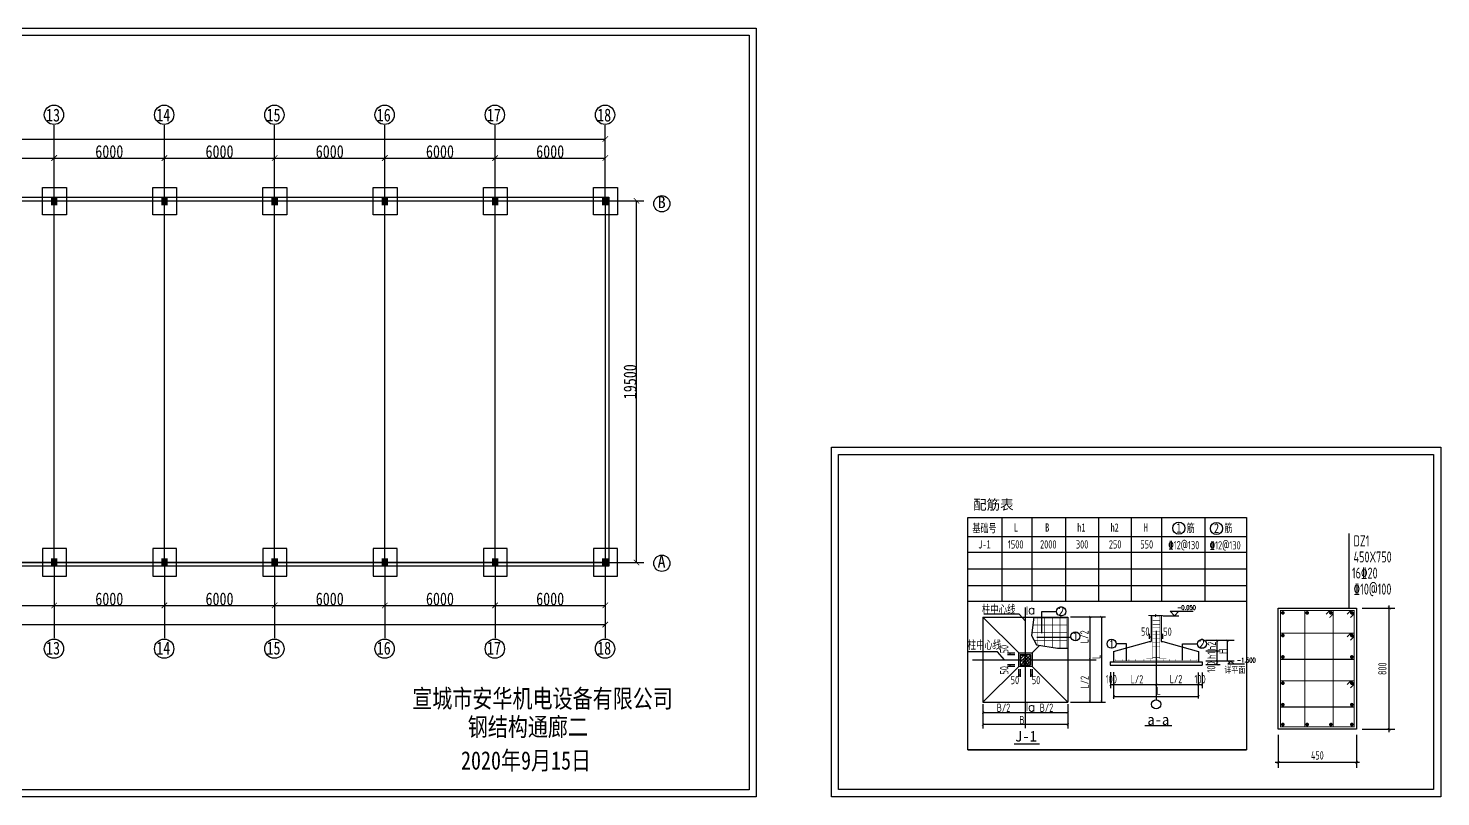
# Model space of a CAD drawing. Header units: millimetres. Extents: x 92079 to 624077, y -488988 to -181668.
# Drawn here: x 545733 to 622625, y -311847 to -269996 of the extents above; entities that cross this region are included whole.
import ezdxf
from ezdxf.enums import TextEntityAlignment as Align

# ---------------------------------------------------------------- set-up
doc = ezdxf.new("R2010")
doc.units = ezdxf.units.MM
doc.header["$PDMODE"] = 1
doc.linetypes.add('DOTE', pattern=[2.42, 2, -0.2, 0.02, -0.2])
for name, color, linetype in [('33', 2, 'Continuous'), ('BD', 2, 'Continuous'), ('COLU', 7, 'Continuous'), ('COLU_DE_TEXT', 7, 'Continuous'), ('DIM', 3, 'Continuous'), ('DIM_ELEV', 3, 'Continuous'), ('PUB_DIM', 3, 'Continuous'), ('PUB_TEXT', 7, 'Continuous'), ('PUB_WALL', 9, 'Continuous'), ('REIN', 1, 'Continuous'), ('ZHOU2', 3, 'Continuous'), ('图层1', 8, 'Continuous'), ('粗线', 7, 'Continuous')]:
    doc.layers.add(name, color=color, linetype=linetype)
doc.layers.add('OTHER', color=7, linetype='Continuous', lineweight=20)
doc.styles.add('-宋体', font='', dxfattribs={"width": 0.8})
doc.styles.add('-黑体', font='simhei.ttf', dxfattribs={"width": 0.8})
doc.styles.add('_HZTXT', font='txt.shx', dxfattribs={"width": 0.8, "bigfont": 'hztxt.shx'})
doc.styles.add('_TCH_DIM', font='SIMPLEX', dxfattribs={"bigfont": 'GBCBIG'})
doc.styles.add('COM', font='complex')
doc.styles.add('H1', font='')
doc.styles.add('STYLE1', font='', dxfattribs={"width": 0.8})
doc.styles.add('TSSD_Rein', font='Tssdeng.shx', dxfattribs={"width": 0.7, "bigfont": 'hztxt.shx'})
doc.styles.add('仿宋', font='', dxfattribs={"width": 0.8})
doc.styles.get('-宋体').set_extended_font_data('SimSun')
doc.styles.get('H1').set_extended_font_data('SimSun')
doc.styles.get('STYLE1').set_extended_font_data('SimSun')
doc.styles.get('仿宋').set_extended_font_data('FangSong_GB2312')
doc.dimstyles.new('TSSD_100_100$0', dxfattribs={"dimtxt": 300, "dimasz": 100, "dimexe": 250, "dimexo": 250, "dimgap": 100, "dimtad": 1, "dimdec": 0, "dimzin": 0, "dimdsep": 46, "dimtxsty": 'TSSD_Rein', "dimblk": 'ARCHTICK', "dimcen": 0, "dimdle": 100, "dimclrt": 7, "dimadec": 0, "dimazin": 0, "dimtfac": 1, "dimtdec": 0, "dimtix": 1, "dimtmove": 2, "dimatfit": 3, "dimldrblk": '_TSDBK', "dimfxl": 1, "dimtolj": 1, "dimtzin": 0, "dimarcsym": 0})
doc.dimstyles.new('副本 ISO-25', dxfattribs={"dimtxt": 250, "dimasz": 400, "dimexe": 400, "dimexo": 200, "dimgap": 0.3, "dimtad": 1, "dimtoh": 1, "dimdec": 0, "dimtxsty": '仿宋', "dimblk": 'ARCHTICK', "dimcen": 25, "dimaunit": 1, "dimadec": 3, "dimazin": 0, "dimtfac": 1, "dimtdec": 0, "dimtmove": 0, "dimatfit": 3, "dimldrblk": 'ARCHTICK', "dimfxl": 1, "dimarcsym": 0})

# ---------------------------------------------------------------- blocks, each defined once
blk = doc.blocks.new('_ArchTick')
at = {"color": 0, "linetype": 'ByBlock', "const_width": 0.15}
blk.add_lwpolyline([(-0.5, -0.5), (0.5, 0.5)], dxfattribs=at)
blk = doc.blocks.new('*D239')
at = {"layer": 'Defpoints', "color": 0}
for p in [(541145, -299096), (547145, -299096), (547145, -301428)]:
    blk.add_point(p, dxfattribs=at)
at = {"layer": '粗线', "color": 0, "lineweight": -2}
for p, q in [((541145, -299296), (541145, -301828)), ((547145, -299296), (547145, -301828)), ((541145, -301428), (547145, -301428))]:
    blk.add_line(p, q, dxfattribs=at)
at = {"layer": '粗线', "color": 0, "lineweight": -2, "xscale": 300, "yscale": 300, "zscale": 300, "rotation": 180}
blk.add_blockref('_ArchTick', (541145, -301428), dxfattribs=at)
at = {"layer": '粗线', "color": 0, "lineweight": -2, "xscale": 300, "yscale": 300, "zscale": 300}
blk.add_blockref('_ArchTick', (547145, -301428), dxfattribs=at)
at = {"layer": '粗线', "color": 0, "insert": (544145, -301078), "char_height": 700, "attachment_point": 5, "style": '仿宋'}
blk.add_mtext('6000', dxfattribs=at)
blk = doc.blocks.new('*D240')
at = {"layer": 'Defpoints', "color": 0}
for p in [(547145, -299096), (553145, -299096), (553145, -301428)]:
    blk.add_point(p, dxfattribs=at)
at = {"layer": '粗线', "color": 0, "lineweight": -2}
for p, q in [((547145, -299296), (547145, -301828)), ((553145, -299296), (553145, -301828)), ((547145, -301428), (553145, -301428))]:
    blk.add_line(p, q, dxfattribs=at)
at = {"layer": '粗线', "color": 0, "lineweight": -2, "xscale": 300, "yscale": 300, "zscale": 300, "rotation": 180}
blk.add_blockref('_ArchTick', (547145, -301428), dxfattribs=at)
at = {"layer": '粗线', "color": 0, "lineweight": -2, "xscale": 300, "yscale": 300, "zscale": 300}
blk.add_blockref('_ArchTick', (553145, -301428), dxfattribs=at)
at = {"layer": '粗线', "color": 0, "insert": (550145, -301078), "char_height": 700, "attachment_point": 5, "style": '仿宋'}
blk.add_mtext('6000', dxfattribs=at)
blk = doc.blocks.new('*D241')
at = {"layer": 'Defpoints', "color": 0}
for p in [(553145, -299096), (559145, -299096), (559145, -301428)]:
    blk.add_point(p, dxfattribs=at)
at = {"layer": '粗线', "color": 0, "lineweight": -2}
for p, q in [((553145, -299296), (553145, -301828)), ((559145, -299296), (559145, -301828)), ((553145, -301428), (559145, -301428))]:
    blk.add_line(p, q, dxfattribs=at)
at = {"layer": '粗线', "color": 0, "lineweight": -2, "xscale": 300, "yscale": 300, "zscale": 300, "rotation": 180}
blk.add_blockref('_ArchTick', (553145, -301428), dxfattribs=at)
at = {"layer": '粗线', "color": 0, "lineweight": -2, "xscale": 300, "yscale": 300, "zscale": 300}
blk.add_blockref('_ArchTick', (559145, -301428), dxfattribs=at)
at = {"layer": '粗线', "color": 0, "insert": (556145, -301078), "char_height": 700, "attachment_point": 5, "style": '仿宋'}
blk.add_mtext('6000', dxfattribs=at)
blk = doc.blocks.new('*D242')
at = {"layer": 'Defpoints', "color": 0}
for p in [(559145, -299096), (565145, -299096), (565145, -301428)]:
    blk.add_point(p, dxfattribs=at)
at = {"layer": '粗线', "color": 0, "lineweight": -2}
for p, q in [((559145, -299296), (559145, -301828)), ((565145, -299296), (565145, -301828)), ((559145, -301428), (565145, -301428))]:
    blk.add_line(p, q, dxfattribs=at)
at = {"layer": '粗线', "color": 0, "lineweight": -2, "xscale": 300, "yscale": 300, "zscale": 300, "rotation": 180}
blk.add_blockref('_ArchTick', (559145, -301428), dxfattribs=at)
at = {"layer": '粗线', "color": 0, "lineweight": -2, "xscale": 300, "yscale": 300, "zscale": 300}
blk.add_blockref('_ArchTick', (565145, -301428), dxfattribs=at)
at = {"layer": '粗线', "color": 0, "insert": (562145, -301078), "char_height": 700, "attachment_point": 5, "style": '仿宋'}
blk.add_mtext('6000', dxfattribs=at)
blk = doc.blocks.new('*D243')
at = {"layer": 'Defpoints', "color": 0}
for p in [(565145, -299096), (571145, -299096), (571145, -301428)]:
    blk.add_point(p, dxfattribs=at)
at = {"layer": '粗线', "color": 0, "lineweight": -2}
for p, q in [((565145, -299296), (565145, -301828)), ((571145, -299296), (571145, -301828)), ((565145, -301428), (571145, -301428))]:
    blk.add_line(p, q, dxfattribs=at)
at = {"layer": '粗线', "color": 0, "lineweight": -2, "xscale": 300, "yscale": 300, "zscale": 300, "rotation": 180}
blk.add_blockref('_ArchTick', (565145, -301428), dxfattribs=at)
at = {"layer": '粗线', "color": 0, "lineweight": -2, "xscale": 300, "yscale": 300, "zscale": 300}
blk.add_blockref('_ArchTick', (571145, -301428), dxfattribs=at)
at = {"layer": '粗线', "color": 0, "insert": (568145, -301078), "char_height": 700, "attachment_point": 5, "style": '仿宋'}
blk.add_mtext('6000', dxfattribs=at)
blk = doc.blocks.new('*D244')
at = {"layer": 'Defpoints', "color": 0}
for p in [(571145, -299096), (577145, -299096), (577145, -301428)]:
    blk.add_point(p, dxfattribs=at)
at = {"layer": '粗线', "color": 0, "lineweight": -2}
for p, q in [((571145, -299296), (571145, -301828)), ((577145, -299296), (577145, -301828)), ((571145, -301428), (577145, -301428))]:
    blk.add_line(p, q, dxfattribs=at)
at = {"layer": '粗线', "color": 0, "lineweight": -2, "xscale": 300, "yscale": 300, "zscale": 300, "rotation": 180}
blk.add_blockref('_ArchTick', (571145, -301428), dxfattribs=at)
at = {"layer": '粗线', "color": 0, "lineweight": -2, "xscale": 300, "yscale": 300, "zscale": 300}
blk.add_blockref('_ArchTick', (577145, -301428), dxfattribs=at)
at = {"layer": '粗线', "color": 0, "insert": (574145, -301078), "char_height": 700, "attachment_point": 5, "style": '仿宋'}
blk.add_mtext('6000', dxfattribs=at)
blk = doc.blocks.new('*D245')
at = {"layer": 'Defpoints', "color": 0}
for p in [(475145, -299096), (577145, -299096), (577145, -302465)]:
    blk.add_point(p, dxfattribs=at)
at = {"layer": '粗线', "color": 0, "lineweight": -2}
for p, q in [((475145, -299296), (475145, -302865)), ((577145, -299296), (577145, -302865)), ((475145, -302465), (577145, -302465))]:
    blk.add_line(p, q, dxfattribs=at)
at = {"layer": '粗线', "color": 0, "lineweight": -2, "xscale": 300, "yscale": 300, "zscale": 300, "rotation": 180}
blk.add_blockref('_ArchTick', (475145, -302465), dxfattribs=at)
at = {"layer": '粗线', "color": 0, "lineweight": -2, "xscale": 300, "yscale": 300, "zscale": 300}
blk.add_blockref('_ArchTick', (577145, -302465), dxfattribs=at)
at = {"layer": '粗线', "color": 0, "insert": (526145, -302114), "char_height": 700, "attachment_point": 5, "style": '仿宋'}
blk.add_mtext('102000', dxfattribs=at)
blk = doc.blocks.new('*D258')
at = {"layer": 'Defpoints', "color": 0}
for p in [(547145, -277064), (541145, -279396), (547145, -279396)]:
    blk.add_point(p, dxfattribs=at)
at = {"layer": '粗线', "color": 0, "lineweight": -2}
for p, q in [((541145, -279196), (541145, -276664)), ((547145, -279196), (547145, -276664)), ((541145, -277064), (547145, -277064))]:
    blk.add_line(p, q, dxfattribs=at)
at = {"layer": '粗线', "color": 0, "lineweight": -2, "xscale": 300, "yscale": 300, "zscale": 300, "rotation": 180}
blk.add_blockref('_ArchTick', (541145, -277064), dxfattribs=at)
at = {"layer": '粗线', "color": 0, "lineweight": -2, "xscale": 300, "yscale": 300, "zscale": 300}
blk.add_blockref('_ArchTick', (547145, -277064), dxfattribs=at)
at = {"layer": '粗线', "color": 0, "insert": (544145, -276714), "char_height": 700, "attachment_point": 5, "style": '仿宋'}
blk.add_mtext('6000', dxfattribs=at)
blk = doc.blocks.new('*D259')
at = {"layer": 'Defpoints', "color": 0}
for p in [(553145, -277064), (547145, -279396), (553145, -279396)]:
    blk.add_point(p, dxfattribs=at)
at = {"layer": '粗线', "color": 0, "lineweight": -2}
for p, q in [((547145, -279196), (547145, -276664)), ((553145, -279196), (553145, -276664)), ((547145, -277064), (553145, -277064))]:
    blk.add_line(p, q, dxfattribs=at)
at = {"layer": '粗线', "color": 0, "lineweight": -2, "xscale": 300, "yscale": 300, "zscale": 300, "rotation": 180}
blk.add_blockref('_ArchTick', (547145, -277064), dxfattribs=at)
at = {"layer": '粗线', "color": 0, "lineweight": -2, "xscale": 300, "yscale": 300, "zscale": 300}
blk.add_blockref('_ArchTick', (553145, -277064), dxfattribs=at)
at = {"layer": '粗线', "color": 0, "insert": (550145, -276714), "char_height": 700, "attachment_point": 5, "style": '仿宋'}
blk.add_mtext('6000', dxfattribs=at)
blk = doc.blocks.new('*D260')
at = {"layer": 'Defpoints', "color": 0}
for p in [(559145, -277064), (553145, -279396), (559145, -279396)]:
    blk.add_point(p, dxfattribs=at)
at = {"layer": '粗线', "color": 0, "lineweight": -2}
for p, q in [((553145, -279196), (553145, -276664)), ((559145, -279196), (559145, -276664)), ((553145, -277064), (559145, -277064))]:
    blk.add_line(p, q, dxfattribs=at)
at = {"layer": '粗线', "color": 0, "lineweight": -2, "xscale": 300, "yscale": 300, "zscale": 300, "rotation": 180}
blk.add_blockref('_ArchTick', (553145, -277064), dxfattribs=at)
at = {"layer": '粗线', "color": 0, "lineweight": -2, "xscale": 300, "yscale": 300, "zscale": 300}
blk.add_blockref('_ArchTick', (559145, -277064), dxfattribs=at)
at = {"layer": '粗线', "color": 0, "insert": (556145, -276714), "char_height": 700, "attachment_point": 5, "style": '仿宋'}
blk.add_mtext('6000', dxfattribs=at)
blk = doc.blocks.new('*D261')
at = {"layer": 'Defpoints', "color": 0}
for p in [(565145, -277064), (559145, -279396), (565145, -279396)]:
    blk.add_point(p, dxfattribs=at)
at = {"layer": '粗线', "color": 0, "lineweight": -2}
for p, q in [((559145, -279196), (559145, -276664)), ((565145, -279196), (565145, -276664)), ((559145, -277064), (565145, -277064))]:
    blk.add_line(p, q, dxfattribs=at)
at = {"layer": '粗线', "color": 0, "lineweight": -2, "xscale": 300, "yscale": 300, "zscale": 300, "rotation": 180}
blk.add_blockref('_ArchTick', (559145, -277064), dxfattribs=at)
at = {"layer": '粗线', "color": 0, "lineweight": -2, "xscale": 300, "yscale": 300, "zscale": 300}
blk.add_blockref('_ArchTick', (565145, -277064), dxfattribs=at)
at = {"layer": '粗线', "color": 0, "insert": (562145, -276714), "char_height": 700, "attachment_point": 5, "style": '仿宋'}
blk.add_mtext('6000', dxfattribs=at)
blk = doc.blocks.new('*D262')
at = {"layer": 'Defpoints', "color": 0}
for p in [(571145, -277064), (565145, -279396), (571145, -279396)]:
    blk.add_point(p, dxfattribs=at)
at = {"layer": '粗线', "color": 0, "lineweight": -2}
for p, q in [((565145, -279196), (565145, -276664)), ((571145, -279196), (571145, -276664)), ((565145, -277064), (571145, -277064))]:
    blk.add_line(p, q, dxfattribs=at)
at = {"layer": '粗线', "color": 0, "lineweight": -2, "xscale": 300, "yscale": 300, "zscale": 300, "rotation": 180}
blk.add_blockref('_ArchTick', (565145, -277064), dxfattribs=at)
at = {"layer": '粗线', "color": 0, "lineweight": -2, "xscale": 300, "yscale": 300, "zscale": 300}
blk.add_blockref('_ArchTick', (571145, -277064), dxfattribs=at)
at = {"layer": '粗线', "color": 0, "insert": (568145, -276714), "char_height": 700, "attachment_point": 5, "style": '仿宋'}
blk.add_mtext('6000', dxfattribs=at)
blk = doc.blocks.new('*D263')
at = {"layer": 'Defpoints', "color": 0}
for p in [(577145, -277064), (571145, -279396), (577145, -279396)]:
    blk.add_point(p, dxfattribs=at)
at = {"layer": '粗线', "color": 0, "lineweight": -2}
for p, q in [((571145, -279196), (571145, -276664)), ((577145, -279196), (577145, -276664)), ((571145, -277064), (577145, -277064))]:
    blk.add_line(p, q, dxfattribs=at)
at = {"layer": '粗线', "color": 0, "lineweight": -2, "xscale": 300, "yscale": 300, "zscale": 300, "rotation": 180}
blk.add_blockref('_ArchTick', (571145, -277064), dxfattribs=at)
at = {"layer": '粗线', "color": 0, "lineweight": -2, "xscale": 300, "yscale": 300, "zscale": 300}
blk.add_blockref('_ArchTick', (577145, -277064), dxfattribs=at)
at = {"layer": '粗线', "color": 0, "insert": (574145, -276714), "char_height": 700, "attachment_point": 5, "style": '仿宋'}
blk.add_mtext('6000', dxfattribs=at)
blk = doc.blocks.new('*D246')
at = {"layer": 'Defpoints', "color": 0}
for p in [(577145, -276028), (475145, -279396), (577145, -279396)]:
    blk.add_point(p, dxfattribs=at)
at = {"layer": '粗线', "color": 0, "lineweight": -2}
for p, q in [((475145, -279196), (475145, -275628)), ((475145, -276028), (577145, -276028)), ((577145, -279196), (577145, -275628))]:
    blk.add_line(p, q, dxfattribs=at)
at = {"layer": '粗线', "color": 0, "lineweight": -2, "xscale": 300, "yscale": 300, "zscale": 300, "rotation": 180}
blk.add_blockref('_ArchTick', (475145, -276028), dxfattribs=at)
at = {"layer": '粗线', "color": 0, "lineweight": -2, "xscale": 300, "yscale": 300, "zscale": 300}
blk.add_blockref('_ArchTick', (577145, -276028), dxfattribs=at)
at = {"layer": '粗线', "color": 0, "insert": (526145, -275677), "char_height": 700, "attachment_point": 5, "style": '仿宋'}
blk.add_mtext('102000', dxfattribs=at)
blk = doc.blocks.new('*D538')
at = {"layer": 'Defpoints', "color": 0}
for p in [(577145, -279395), (578845, -279395), (577145, -299095)]:
    blk.add_point(p, dxfattribs=at)
at = {"layer": '粗线', "color": 0, "lineweight": -2}
for p, q in [((577345, -279395), (579245, -279395)), ((578845, -299095), (578845, -279395)), ((577345, -299095), (579245, -299095))]:
    blk.add_line(p, q, dxfattribs=at)
at = {"layer": '粗线', "color": 0, "lineweight": -2, "xscale": 300, "yscale": 300, "zscale": 300}
for p, rotation in [((578845, -279395), 90), ((578845, -299095), 270)]:
    blk.add_blockref('_ArchTick', p, dxfattribs=dict(at, rotation=rotation))
at = {"layer": '粗线', "color": 0, "insert": (578495, -289245), "char_height": 700, "attachment_point": 5, "rotation": 90, "style": '仿宋'}
blk.add_mtext('19500', dxfattribs=at)
blk = doc.blocks.new('DI')
at = {"const_width": 30}
blk.add_lwpolyline([(-71, -71), (71, 71)], dxfattribs=at)
blk = doc.blocks.new('_DIMX')
at = {"const_width": 50}
blk.add_lwpolyline([(-50, -50), (50, 50)], dxfattribs=at)
blk = doc.blocks.new('*D342')
at = {"layer": 'Defpoints', "color": 0}
for p in [(613769, -308174), (618045, -308174), (618045, -309972)]:
    blk.add_point(p, dxfattribs=at)
at = {"layer": 'DIM', "color": 0, "lineweight": -2}
for p, q in [((613769, -308474), (613769, -310272)), ((618045, -308474), (618045, -310272)), ((613619, -309972), (618195, -309972))]:
    blk.add_line(p, q, dxfattribs=at)
at = {"layer": 'DIM', "color": 0, "lineweight": -2, "xscale": 150, "yscale": 150, "zscale": 150, "rotation": 180}
blk.add_blockref('_ArchTick', (613769, -309972), dxfattribs=at)
at = {"layer": 'DIM', "color": 0, "lineweight": -2, "xscale": 150, "yscale": 150, "zscale": 150}
blk.add_blockref('_ArchTick', (618045, -309972), dxfattribs=at)
at = {"layer": 'DIM', "color": 7, "insert": (615907, -309597), "char_height": 450, "attachment_point": 5, "style": 'TSSD_Rein'}
blk.add_mtext('\\A1;450', dxfattribs=at)
blk = doc.blocks.new('_TSDBK')
blk.add_line((-1, 0), (1.5, 0))
at = {"const_width": 0.5}
blk.add_lwpolyline([(-0.7, -0.7), (0.7, 0.7)], dxfattribs=at)
blk = doc.blocks.new('*D343')
at = {"layer": 'Defpoints', "color": 0}
for p in [(618045, -301574), (619822, -301574), (618045, -308174)]:
    blk.add_point(p, dxfattribs=at)
at = {"layer": 'DIM', "color": 0, "lineweight": -2}
for p, q in [((618345, -301574), (620122, -301574)), ((619822, -308324), (619822, -301424)), ((618345, -308174), (620122, -308174))]:
    blk.add_line(p, q, dxfattribs=at)
at = {"layer": 'DIM', "color": 0, "lineweight": -2, "xscale": 150, "yscale": 150, "zscale": 150}
for p, rotation in [((619822, -301574), 90), ((619822, -308174), 270)]:
    blk.add_blockref('_ArchTick', p, dxfattribs=dict(at, rotation=rotation))
at = {"layer": 'DIM', "color": 7, "insert": (619447, -304874), "char_height": 450, "attachment_point": 5, "rotation": 90, "style": 'TSSD_Rein'}
blk.add_mtext('\\A1;800', dxfattribs=at)

msp = doc.modelspace()

# ---------------------------------------------------------------- hatches: boundary and pattern name
for points in [[(547323.373, -279634.608), (546970.873, -279634.608), (546970.873, -279194.608), (547323.373, -279194.608)], [(553323.373, -279634.608), (552970.873, -279634.608), (552970.873, -279194.608), (553323.373, -279194.608)], [(559323.373, -279634.608), (558970.873, -279634.608), (558970.873, -279194.608), (559323.373, -279194.608)], [(565323.373, -279634.608), (564970.873, -279634.608), (564970.873, -279194.608), (565323.373, -279194.608)], [(571323.373, -279634.608), (570970.873, -279634.608), (570970.873, -279194.608), (571323.373, -279194.608)], [(577323.373, -279634.608), (576970.873, -279634.608), (576970.873, -279194.608), (577323.373, -279194.608)], [(547323.373, -298856.374), (546970.873, -298856.374), (546970.873, -299296.374), (547323.373, -299296.374)], [(553323.373, -298856.374), (552970.873, -298856.374), (552970.873, -299296.374), (553323.373, -299296.374)], [(559323.373, -298856.374), (558970.873, -298856.374), (558970.873, -299296.374), (559323.373, -299296.374)], [(565323.373, -298856.374), (564970.873, -298856.374), (564970.873, -299296.374), (565323.373, -299296.374)], [(571323.373, -298856.374), (570970.873, -298856.374), (570970.873, -299296.374), (571323.373, -299296.374)], [(577323.373, -298856.374), (576970.873, -298856.374), (576970.873, -299296.374), (577323.373, -299296.374)]]:
    msp.add_hatch(color=2).paths.add_polyline_path(points)
at = {"layer": 'PUB_WALL'}
h = msp.add_hatch(dxfattribs=at)
h.set_pattern_fill('AN31C', color=0, scale=583.020386, style=0)
h.set_pattern_definition([(45, (275252.58, -490977.3), (-82.451534, 82.451534), []), (50, (275252.6, -490977.3), (418.1773, -36.58577), [43.72653, -480.9918]), (355, (275252.6, -490977.3), (-80.89486, 438.54335), [34.9812, -384.79345]), (100.4514, (275287.43, -490980.35), (337.28276, 401.9573), [37.16183, -408.78014]), (46.1842, (275252.6, -490860.7), (622.2233, -96.50096), [65.5898, -721.4877]), (96.6356, (275304.44, -490868.74), (544.9274, 567.9306), [55.7427, -613.1701]), (351.1842, (275252.6, -490860.7), (544.927, 567.931), [52.4718, -577.1902]), (21, (275310.9, -490889.85), (348.00898, -234.73502), [43.72653, -480.9918]), (326, (275310.9, -490889.85), (141.8578, 422.77726), [34.9812, -384.79345]), (71.4514, (275339.9, -490909.4), (489.8669, 188.04185), [37.16183, -408.78014]), (37.5, (275252.58, -490977.3), (7.089444, 194.083903), [0, -380.12929, 0, -390.62366, 0, -386.251]), (7.5, (275252.58, -490977.3), (153.3749, 229.95007), [0, -222.71379, 0, -371.38399, 0, -147.21265]), (327.5, (275122.57, -490977.3), (311.22936, -13.14995), [0, -145.7551, 0, -454.7559, 0, -603.4261]), (317.5, (275064.27, -490977.3), (340.00943, 58.36325), [0, -189.48163, 0, -302.00456, 0, -428.51998])])
h.paths.add_polyline_path([(599732.006, -304106.009), (599732.006, -304383.638), (600009.634, -304383.638), (600009.634, -304106.009)])
h.paths.add_polyline_path([(600287.263, -304106.009), (600009.634, -304106.009), (600009.634, -304383.638), (600287.263, -304383.638)])
h.paths.add_polyline_path([(600287.263, -304661.267), (600287.263, -304383.638), (600009.634, -304383.638), (600009.634, -304661.267)])
h.paths.add_polyline_path([(600009.634, -304661.267), (600009.634, -304383.638), (599732.006, -304383.638), (599732.006, -304661.267)])

# ---------------------------------------------------------------- linework, layer by layer
for p, q in [((598731.191, -296631.518), (598731.191, -301201.123)), ((600368.152, -296631.518), (600368.152, -301201.123)), ((602199.124, -296631.518), (602199.124, -301201.123)), ((603998.757, -296631.518), (603998.757, -301201.123)), ((605769.102, -296631.518), (605769.102, -301201.123)), ((607430.314, -296631.518), (607430.314, -301201.123)), ((609788.824, -296631.518), (609788.824, -301201.123)), ((612044.193, -296631.518), (612044.193, -301201.123)), ((596872.451, -297666.518), (612035.995, -297666.518)), ((596872.451, -298529.018), (612035.995, -298529.018)), ((596872.451, -299433.821), (612035.995, -299433.821)), ((596873.469, -299433.821), (612037.013, -299433.821)), ((596873.469, -299433.821), (612037.013, -299433.821)), ((596872.451, -300338.623), (612035.995, -300338.623)), ((596873.469, -300338.623), (612037.013, -300338.623)), ((596873.469, -300338.623), (612037.013, -300338.623)), ((596872.451, -301201.123), (612035.995, -301201.123)), ((596872.451, -301201.123), (612035.995, -301201.123)), ((596873.469, -301201.123), (612037.013, -301201.123)), ((596873.469, -301201.123), (612037.013, -301201.123)), ((596873.469, -301201.123), (612037.013, -301201.123)), ((596873.469, -301201.123), (612037.013, -301201.123)), ((597696.108, -302070.111), (597696.108, -306697.165)), ((599659.988, -304014.669), (597696.108, -302070.111)), ((597696.108, -302070.111), (602323.161, -302070.111)), ((599673.791, -301909.684), (597754.434, -301909.684)), ((600013.73, -302291.857), (599673.791, -301909.684)), ((600009.634, -301538.641), (600009.634, -308113.819)), ((600471.851, -302065.606), (600350.944, -303059.959)), ((600907.117, -302944.394), (600907.117, -301757.71)), ((600907.117, -301757.71), (601715.025, -301757.71)), ((602323.161, -302070.111), (602323.161, -306697.165)), ((604154.709, -302052.063), (604154.709, -306674.794)), ((606854.785, -301984.627), (606854.785, -303384.629)), ((607410.042, -301984.627), (607410.042, -303384.629)), ((600350.944, -303059.959), (600616.94, -303567.432)), ((600379.056, -304014.669), (600781.337, -303614.371)), ((600616.94, -303567.432), (601756.735, -303760.755)), ((600641.121, -303156.62), (602496.654, -303156.62)), ((604819.026, -303939.331), (606762.242, -303384.629)), ((605517.344, -303519.956), (604950.115, -303519.956)), ((605517.344, -304434.883), (605517.344, -303519.956)), ((606762.071, -303240.071), (606762.071, -302971.915)), ((606762.242, -303384.629), (606854.785, -303384.629)), ((607410.042, -303384.629), (607502.585, -303384.629)), ((607502.585, -303240.071), (607502.585, -302971.915)), ((607502.585, -303384.629), (609446.357, -303939.331)), ((598497.12, -303957.824), (596917.993, -303957.824)), ((597126.446, -304383.638), (603874.12, -304383.638)), ((598879.552, -304382.461), (598497.12, -303957.824)), ((599036.622, -304014.669), (599444.675, -304014.669)), ((599036.622, -304107.212), (599444.675, -304107.212)), ((599659.988, -304753.995), (599659.988, -304014.669)), ((599659.988, -304014.669), (600379.724, -304014.669)), ((599732.006, -304106.009), (599732.006, -304661.267)), ((599732.006, -304106.009), (600287.263, -304106.009)), ((600287.263, -304106.009), (600287.263, -304661.267)), ((600379.724, -304014.669), (600379.724, -304753.995)), ((601756.735, -303760.755), (602323.161, -303760.755)), ((604819.026, -303939.331), (604819.026, -304494.589)), ((609446.357, -303939.331), (609446.357, -304494.589)), ((597696.108, -306697.165), (599659.988, -304753.995)), ((599444.675, -304661.452), (599036.622, -304661.452)), ((599444.675, -304753.995), (599036.622, -304753.995)), ((600379.724, -304753.995), (599659.988, -304753.995)), ((599659.988, -305318.54), (599659.988, -304890.687)), ((599732.006, -304661.267), (600287.263, -304661.267)), ((599752.531, -305318.54), (599752.531, -304890.687)), ((600287.182, -304890.687), (600287.182, -305318.54)), ((602323.161, -306697.165), (600379.724, -304753.728)), ((600379.724, -304890.687), (600379.724, -305318.54)), ((604634.125, -304494.589), (609631.258, -304494.589)), ((604634.125, -304494.589), (604634.125, -304679.49)), ((604634.125, -304679.49), (609631.258, -304679.49)), ((609631.258, -304494.589), (609631.258, -304679.49)), ((597696.108, -306697.165), (602323.161, -306697.165)), ((602326.393, -307914.39), (597703.663, -307914.39)), ((596880.693, -309285.609), (612044.193, -309285.609))]:
    msp.add_line(p, q)
at = {"color": 0, "linetype": 'ByBlock'}
for p, q in [((602467.526, -302052.063), (604369.65, -302052.063)), ((603531.775, -304374.678), (603531.775, -302052.896)), ((606761.658, -303155.181), (606761.195, -303155.181)), ((606854.663, -303155.181), (606762.12, -303155.181)), ((606855.126, -303155.181), (606855.589, -303155.181)), ((607413.045, -303155.181), (607412.583, -303155.181)), ((607506.051, -303155.181), (607413.508, -303155.181)), ((607506.514, -303155.181), (607506.976, -303155.181)), ((611383.718, -303342.411), (609816.717, -303342.411)), ((610444.031, -303342.411), (610444.031, -303909.513)), ((611021.827, -304465.804), (611021.827, -303343.243)), ((599172.091, -304015.002), (599172.091, -304106.619)), ((603531.775, -306673.961), (603531.775, -304376.344)), ((611383.718, -304466.637), (609828.924, -304466.637)), ((610610.608, -303910.346), (609841.131, -303910.346)), ((610444.031, -303911.179), (610444.031, -304649.623)), ((599040.006, -304753.957), (599056.412, -304753.957)), ((599172.091, -304661.877), (599172.091, -304753.494)), ((599660.507, -305215.609), (599752.125, -305215.609)), ((600287.486, -305215.609), (600379.103, -305215.609)), ((604650.636, -305068.325), (604650.636, -305926.614)), ((604833.743, -306514.198), (604833.743, -305068.325)), ((609445.734, -306501.999), (609445.734, -305080.524)), ((609628.841, -305080.524), (609628.841, -305926.614)), ((609828.924, -304649.623), (610610.608, -304649.623)), ((610444.031, -304650.455), (610444.031, -304651.288)), ((604833.743, -305760.037), (604650.636, -305760.037)), ((609628.841, -305760.037), (604834.576, -305760.037)), ((602467.526, -306694.508), (604369.65, -306694.508)), ((604834.576, -306384.218), (609444.901, -306384.218)), ((597703.663, -306802.106), (597703.663, -308129.33)), ((597704.496, -307254.565), (600002.113, -307254.565)), ((600003.778, -307254.565), (602325.561, -307254.565)), ((602326.393, -306802.106), (602326.393, -308129.33))]:
    msp.add_line(p, q, dxfattribs=at)
at = {"color": 2}
for points in [[(546510.873, -278664.608), (547810.873, -278664.608), (547810.873, -280164.608), (546510.873, -280164.608)], [(552510.873, -278664.608), (553810.873, -278664.608), (553810.873, -280164.608), (552510.873, -280164.608)], [(558510.873, -278664.608), (559810.873, -278664.608), (559810.873, -280164.608), (558510.873, -280164.608)], [(564510.873, -278664.608), (565810.873, -278664.608), (565810.873, -280164.608), (564510.873, -280164.608)], [(570510.873, -278664.608), (571810.873, -278664.608), (571810.873, -280164.608), (570510.873, -280164.608)], [(576510.873, -278664.608), (577810.873, -278664.608), (577810.873, -280164.608), (576510.873, -280164.608)], [(546510.873, -299826.374), (547810.873, -299826.374), (547810.873, -298326.374), (546510.873, -298326.374)], [(552510.873, -299826.374), (553810.873, -299826.374), (553810.873, -298326.374), (552510.873, -298326.374)], [(558510.873, -299826.374), (559810.873, -299826.374), (559810.873, -298326.374), (558510.873, -298326.374)], [(564510.873, -299826.374), (565810.873, -299826.374), (565810.873, -298326.374), (564510.873, -298326.374)], [(570510.873, -299826.374), (571810.873, -299826.374), (571810.873, -298326.374), (570510.873, -298326.374)], [(576510.873, -299826.374), (577810.873, -299826.374), (577810.873, -298326.374), (576510.873, -298326.374)]]:
    msp.add_lwpolyline(points, close=True, dxfattribs=at)
msp.add_lwpolyline([(596872.451, -296631.518), (612044.193, -296631.518), (612044.193, -309285.609), (596872.451, -309285.609)], close=True)
for points, const_width in [([(604890.475, -304445.793), (609374.907, -304445.793)], 23.136), ([(606510.358, -307974.048), (608000.219, -307974.048)], 66.631), ([(599391.913, -308978.566), (600783.74, -308978.566)], 66.631)]:
    msp.add_lwpolyline(points, dxfattribs=dict(const_width=const_width))
at = {"const_width": 22.071}
for points in [[(604922.703, -304399.524, 1), (604945.052, -304399.524, 1)], [(605278.068, -304399.524, 1), (605300.417, -304399.524, 1)], [(605633.433, -304399.524, 1), (605655.782, -304399.524, 1)], [(605994.805, -304399.524, 1), (606017.154, -304399.524, 1)], [(606451.512, -304399.524, 1), (606473.861, -304399.524, 1)], [(606806.877, -304399.524, 1), (606829.226, -304399.524, 1)], [(607162.242, -304399.524, 1), (607184.591, -304399.524, 1)], [(607517.606, -304399.524, 1), (607539.955, -304399.524, 1)], [(607846.034, -304399.524, 1), (607868.383, -304399.524, 1)], [(608170.764, -304399.759, 1), (608193.113, -304399.759, 1)], [(608549.346, -304399.759, 1), (608571.696, -304399.759, 1)], [(608986.555, -304393.542, 1), (609008.904, -304393.542, 1)], [(609344.913, -304396.533, 1), (609367.262, -304396.533, 1)]]:
    msp.add_lwpolyline(points, format="xyb", close=True, dxfattribs=at)
msp.add_circle((607132.414, -306811.184), 249.866)
at = {"layer": '33'}
for centre in [(608363.25, -297222.371), (610416.189, -297234.589)]:
    msp.add_circle(centre, 330.289, dxfattribs=at)
at = {"layer": 'BD', "const_width": 23.136}
for points in [[(600458.199, -302125.637), (602267.635, -302125.637)], [(600695.516, -302125.637), (600695.516, -303589.867)], [(601065.318, -302125.637), (601065.318, -303643.482)], [(601482.673, -302125.637), (601482.673, -303714.27)], [(601897.834, -302125.637), (601897.834, -303760.755)], [(602267.635, -302125.637), (602267.635, -303760.755)], [(606932.217, -301984.627), (606932.217, -304337.291)], [(606932.217, -302052.642), (607335.053, -302052.642)], [(607335.053, -301984.627), (607335.053, -304337.291)], [(600374.097, -302892.861), (602267.635, -302892.861)], [(600442.821, -302495.438), (602267.635, -302495.438)], [(606932.217, -302257.985), (607335.053, -302257.985)], [(606932.217, -302455.116), (607335.053, -302455.116)], [(606932.217, -302644.032), (607335.053, -302644.032)], [(606932.217, -302832.949), (607335.053, -302832.949)], [(600491.416, -303327.954), (602267.635, -303327.954)], [(606932.217, -303030.079), (607335.053, -303030.079)], [(606932.217, -303214.98), (607335.053, -303214.98)], [(606932.217, -303678.543), (607335.053, -303678.543)], [(606944.424, -303422.363), (607335.053, -303422.363)], [(606932.217, -304337.291), (606590.417, -304337.291)], [(606932.217, -304251.898), (607335.053, -304251.898)], [(607335.053, -304337.291), (607689.061, -304337.291)]]:
    msp.add_lwpolyline(points, dxfattribs=at)
at = {"layer": 'COLU'}
msp.add_lwpolyline([(613768.613, -301573.887), (618044.504, -301573.887), (618044.504, -308173.886), (613768.613, -308173.886)], close=True, dxfattribs=at)
at = {"layer": 'COLU_DE_TEXT'}
msp.add_line((617644.504, -301573.887), (617644.504, -297513.887), dxfattribs=at)
at = {"layer": 'Defpoints', "color": 0, "linetype": 'ByBlock'}
for p in [(603531.775, -302052.063), (606762.12, -303155.181), (606854.663, -303155.181), (607413.508, -303155.181), (607506.051, -303155.181), (610444.031, -303342.411), (611021.827, -303342.411), (599172.091, -304107.082), (599178.82, -304014.539), (599178.82, -304107.082), (603531.775, -304375.511), (610444.031, -303910.346), (610444.031, -304466.637), (599172.091, -304661.414), (599172.091, -304753.957), (599178.82, -304661.414), (599178.82, -304753.957), (599660.045, -305215.609), (599752.588, -305215.609), (600287.023, -305215.609), (600379.566, -305215.609), (604833.743, -305760.037), (600002.945, -307254.565), (602326.393, -307254.565)]:
    msp.add_point(p, dxfattribs=at)
at = {"layer": 'DIM_ELEV'}
for p, q in [((607494.328, -301988.494), (608374.339, -301988.494)), ((608134.339, -301988.494), (607894.339, -301748.494)), ((607894.339, -301748.494), (609146.339, -301748.494)), ((608134.339, -301988.494), (608374.339, -301748.494))]:
    msp.add_line(p, q, dxfattribs=at)
at = {"layer": 'OTHER'}
for p, q in [((606723.283, -301984.627), (607076.713, -301984.627)), ((607076.713, -301984.627), (607104.476, -302040.152)), ((607104.476, -301929.101), (607132.238, -301984.627)), ((607104.476, -302040.152), (607104.476, -301929.101)), ((607132.238, -301984.627), (607485.668, -301984.627))]:
    msp.add_line(p, q, dxfattribs=at)
at = {"layer": 'PUB_DIM'}
for p, q in [((611204.981, -304466.637), (611038.404, -304633.214)), ((611371.558, -304633.214), (611204.981, -304466.637)), ((611944.266, -304633.214), (611038.404, -304633.214))]:
    msp.add_line(p, q, dxfattribs=at)
at = {"layer": 'REIN', "const_width": 60}
for points in [[(617522.874, -301911.668), (617730.795, -301703.887), (617914.504, -301703.887), (617914.504, -308043.886), (613898.613, -308043.886), (613898.613, -301703.887), (617914.504, -301703.887), (617914.504, -301887.596), (617706.722, -302095.516)], [(616381.192, -301911.668), (616589.112, -301703.887), (616772.821, -301703.887), (616772.821, -308043.886), (615223.925, -308043.886), (615223.925, -301703.887), (616772.821, -301703.887), (616772.821, -301887.596), (616565.039, -302095.516)], [(617522.874, -303141.5), (617730.795, -302933.718), (617914.504, -302933.718), (617914.504, -304361.635), (613898.613, -304361.635), (613898.613, -302933.718), (617914.504, -302933.718), (617914.504, -303117.427), (617706.722, -303325.348)], [(617522.874, -305740.978), (617730.795, -305533.196), (617914.504, -305533.196), (617914.504, -306961.113), (613898.613, -306961.113), (613898.613, -305533.196), (617914.504, -305533.196), (617914.504, -305716.905), (617706.722, -305924.825)]]:
    msp.add_lwpolyline(points, dxfattribs=at)
at = {"layer": 'REIN', "const_width": 100}
for points in [[(613978.613, -301833.887, 1), (614078.613, -301833.887, 1)], [(615303.925, -301833.887, 1), (615403.925, -301833.887, 1)], [(616592.821, -301833.887, 1), (616692.821, -301833.887, 1)], [(617734.504, -301833.887, 1), (617834.504, -301833.887, 1)], [(613978.613, -303063.718, 1), (614078.613, -303063.718, 1)], [(617734.504, -303063.718, 1), (617834.504, -303063.718, 1)], [(613978.613, -304231.635, 1), (614078.613, -304231.635, 1)], [(617734.504, -304231.635, 1), (617834.504, -304231.635, 1)], [(613978.613, -305663.196, 1), (614078.613, -305663.196, 1)], [(617734.504, -305663.196, 1), (617834.504, -305663.196, 1)], [(613978.613, -306831.113, 1), (614078.613, -306831.113, 1)], [(617734.504, -306831.113, 1), (617834.504, -306831.113, 1)], [(613978.613, -307913.886, 1), (614078.613, -307913.886, 1)], [(615303.925, -307913.886, 1), (615403.925, -307913.886, 1)], [(616592.821, -307913.886, 1), (616692.821, -307913.886, 1)], [(617734.504, -307913.886, 1), (617834.504, -307913.886, 1)]]:
    msp.add_lwpolyline(points, format="xyb", close=True, dxfattribs=at)
at = {"layer": 'ZHOU2', "linetype": 'DOTE'}
msp.add_line((607132.414, -302805.855), (607132.414, -306561.426), dxfattribs=at)
at = {"layer": '图层1', "color": 0}
for p, q in [((608563.228, -304399.759), (608563.228, -303516.442)), ((608563.228, -303516.442), (609374.49, -303516.442))]:
    msp.add_line(p, q, dxfattribs=at)
at = {"layer": '图层1', "color": 0, "const_width": 31.002}
for points in [[(600102.305, -301468.306), (600102.305, -301950.198)], [(600102.305, -306693.965), (600102.305, -307175.857)]]:
    msp.add_lwpolyline(points, dxfattribs=at)
at = {"layer": '图层1', "color": 0}
for centre, radius in [((601961.805, -301757.71), 246.78), ((602738.967, -303109.873), 246.78), ((604703.355, -303517.187), 246.781), ((609621.175, -303522.383), 246.781)]:
    msp.add_circle(centre, radius, dxfattribs=at)
at = {"layer": '粗线', "color": 7}
for p, q in [((547144.873, -276776.664), (547144.873, -275278.413)), ((553144.873, -276776.664), (553144.873, -275278.413)), ((559144.873, -276776.664), (559144.873, -275278.413)), ((565144.873, -276776.664), (565144.873, -275278.413)), ((571144.873, -276776.664), (571144.873, -275278.413)), ((577144.873, -276776.664), (577144.873, -275278.413)), ((475144.873, -279396.146), (577144.873, -279396.146)), ((547144.873, -299096.146), (547144.873, -279396.146)), ((553144.873, -299096.146), (553144.873, -279396.146)), ((559144.873, -299096.146), (559144.873, -279396.146)), ((565144.873, -299096.146), (565144.873, -279396.146)), ((571144.873, -299096.146), (571144.873, -279396.146)), ((577144.873, -279396.146), (577144.873, -299096.146)), ((475144.873, -299094.835), (577144.873, -299094.835)), ((475144.873, -299096.146), (577144.873, -299096.146)), ((547144.873, -301715.629), (547144.873, -303213.879)), ((553144.873, -301715.629), (553144.873, -303213.879)), ((559144.873, -301715.629), (559144.873, -303213.879)), ((565144.873, -301715.629), (565144.873, -303213.879)), ((571144.873, -301715.629), (571144.873, -303213.879)), ((577144.873, -301715.629), (577144.873, -303213.879))]:
    msp.add_line(p, q, dxfattribs=at)
for points in [[(466814.028, -269996.387), (585350.41, -269996.387), (585350.41, -311844.809), (466814.028, -311844.809)], [(467186.26, -270368.619), (584978.178, -270368.619), (584978.178, -311472.577), (467186.26, -311472.577)], [(474944.873, -279196.146), (577344.873, -279196.146), (577344.873, -299296.146), (474944.873, -299296.146)], [(475144.873, -279396.146), (577144.873, -279396.146), (577144.873, -299096.146), (475144.873, -299096.146)], [(589451.594, -292807.942), (622624.582, -292807.942), (622624.582, -311846.991), (589451.594, -311846.991)], [(589847.762, -293204.11), (622228.414, -293204.11), (622228.414, -311450.823), (589847.762, -311450.823)]]:
    msp.add_lwpolyline(points, close=True, dxfattribs=at)
for centre, radius in [((547133.23, -274708.931), 525.365), ((553133.23, -274708.931), 525.365), ((559133.23, -274708.931), 525.365), ((565133.23, -274708.931), 525.365), ((571133.23, -274708.931), 525.365), ((577133.23, -274708.931), 525.365), ((580222.742, -279555.349), 442.29), ((580222.742, -299131.917), 442.29), ((547133.23, -303783.362), 525.365), ((553133.23, -303783.362), 525.365), ((559133.23, -303783.362), 525.365), ((565133.23, -303783.362), 525.365), ((571133.23, -303783.362), 525.365), ((577133.23, -303783.362), 525.365)]:
    msp.add_circle(centre, radius, dxfattribs=at)

# ---------------------------------------------------------------- block references
at = {"color": 0, "linetype": 'ByBlock'}
for name, p, xscale, yscale, zscale, rotation in [('_DIMX', (600906.513, -302133.658), 0.4627145944396034, 0.4627145944396034, 0.4627145944163203, 270), ('DI', (603531.775, -302052.063), 0.8328862664056942, 0.8328862664056942, 0.8328862664289773, 90), ('DI', (604154.71, -302052.063), 0.8328862664056942, 0.8328862664056942, 0.8328862664289773, 270), ('_DIMX', (600906.513, -302490.539), 0.4627145944396034, 0.4627145944396034, 0.4627145944163203, 270), ('_DIMX', (600906.513, -302894.653), 0.4627145944396034, 0.4627145944396034, 0.4627145944163203, 270), ('_DIMX', (600696.241, -303156.884), 0.4627145919948816, 0.4627145918784663, 0.4627145919017494, 180), ('_DIMX', (601063.838, -303156.884), 0.4627145919948816, 0.4627145918784663, 0.4627145919017494, 180), ('_DIMX', (601481.323, -303156.884), 0.4627145919948816, 0.4627145918784663, 0.4627145919017494, 180), ('_DIMX', (601896.182, -303156.884), 0.4627145919948816, 0.4627145918784663, 0.4627145919017494, 180), ('_DIMX', (602263.778, -303156.884), 0.4627145919948816, 0.4627145918784663, 0.4627145919017494, 180), ('_DIMX', (606854.663, -303155.181), 0.4627145919948816, 0.4627145918784663, 0.4627145919017494, 180), ('_DIMX', (607506.051, -303155.181), 0.4627145919948816, 0.4627145918784663, 0.4627145919017494, 180), ('DI', (610444.031, -303342.411), 0.8328862664056942, 0.8328862664056942, 0.8328862664289773, 90), ('DI', (611021.827, -303342.411), 0.8328862664056942, 0.8328862664056942, 0.8328862664289773, 90), ('_DIMX', (599172.091, -304014.539), 0.4627145944396034, 0.4627145944396034, 0.4627145944163203, 90), ('_DIMX', (599172.091, -304107.082), 0.4627145944396034, 0.4627145944396034, 0.4627145944163203, 90), ('_DIMX', (599172.091, -304107.082), 0.4627145944396034, 0.4627145944396034, 0.4627145944163203, 270), ('DI', (603531.775, -304375.511), 0.8328862664056942, 0.8328862664056942, 0.8328862664289773, 90), ('DI', (603531.775, -304375.511), 0.8328862664056942, 0.8328862664056942, 0.8328862664289773, 270), ('DI', (610444.031, -303910.346), 0.8328862664056942, 0.8328862664056942, 0.8328862664289773, 270), ('DI', (610444.031, -303910.346), 0.8328862664056942, 0.8328862664056942, 0.8328862664289773, 90), ('DI', (610444.031, -304466.637), 0.8328862664056942, 0.8328862664056942, 0.8328862664289773, 270), ('DI', (611021.827, -304466.637), 0.8328862664056942, 0.8328862664056942, 0.8328862664289773, 270), ('_DIMX', (599172.091, -304661.414), 0.4627145944396034, 0.4627145944396034, 0.4627145944163203, 90), ('_DIMX', (599172.091, -304661.414), 0.4627145944396034, 0.4627145944396034, 0.4627145944163203, 270), ('_DIMX', (599172.091, -304753.957), 0.4627145944396034, 0.4627145944396034, 0.4627145944163203, 270), ('_DIMX', (599660.045, -305215.609), 0.4627145919948816, 0.4627145918784663, 0.4627145919017494, 180), ('_DIMX', (599752.588, -305215.609), 0.4627145919948816, 0.4627145918784663, 0.4627145919017494, 180), ('_DIMX', (600287.023, -305215.609), 0.4627145919948816, 0.4627145918784663, 0.4627145919017494, 180), ('DI', (610444.031, -304649.623), 0.8328862664056942, 0.8328862664056942, 0.8328862664289773, 90), ('DI', (604833.743, -305760.037), 0.8328862665221095, 0.8328862664056942, 0.8328862664289773, 180), ('DI', (607139.739, -305747.837), 0.8328862665221095, 0.8328862664056942, 0.8328862664289773, 180), ('DI', (603531.775, -306674.794), 0.8328862664056942, 0.8328862664056942, 0.8328862664289773, 270), ('DI', (604154.71, -306674.794), 0.8328862664056942, 0.8328862664056942, 0.8328862664289773, 270), ('DI', (604833.743, -306372.019), 0.8328862665221095, 0.8328862664056942, 0.8328862664289773, 180), ('DI', (597703.663, -307254.565), 0.8328862665221095, 0.8328862664056942, 0.8328862664289773, 180), ('DI', (600002.945, -307254.565), 0.8328862665221095, 0.8328862664056942, 0.8328862664289773, 180), ('DI', (597703.663, -307914.39), 0.8328862665221095, 0.8328862664056942, 0.8328862664289773, 180), ('DI', (602326.393, -307914.39), 0.8328862665221095, 0.8328862664056942, 0.8328862664289773, 180)]:
    msp.add_blockref(name, p, dxfattribs=dict(at, xscale=xscale, yscale=yscale, zscale=zscale, rotation=rotation))
for name, p, xscale, yscale, zscale in [('_DIMX', (606762.12, -303155.181), 0.4627145919948816, 0.4627145918784663, 0.4627145919017494), ('_DIMX', (607413.508, -303155.181), 0.4627145919948816, 0.4627145918784663, 0.4627145919017494), ('_DIMX', (599752.588, -305215.609), 0.4627145919948816, 0.4627145918784663, 0.4627145919017494), ('_DIMX', (600287.023, -305215.609), 0.4627145919948816, 0.4627145918784663, 0.4627145919017494), ('_DIMX', (600379.566, -305215.609), 0.4627145919948816, 0.4627145918784663, 0.4627145919017494), ('DI', (604654.378, -305760.359), 0.8328862665221095, 0.8328862664056942, 0.8328862664289773), ('DI', (609445.734, -305760.359), 0.8328862665221095, 0.8328862664056942, 0.8328862664289773), ('DI', (609628.841, -305760.359), 0.8328862665221095, 0.8328862664056942, 0.8328862664289773), ('DI', (609445.734, -306384.54), 0.8328862665221095, 0.8328862664056942, 0.8328862664289773), ('DI', (600002.945, -307254.565), 0.8328862665221095, 0.8328862664056942, 0.8328862664289773), ('DI', (602326.393, -307254.565), 0.8328862665221095, 0.8328862664056942, 0.8328862664289773)]:
    msp.add_blockref(name, p, dxfattribs=dict(at, xscale=xscale, yscale=yscale, zscale=zscale))

# ---------------------------------------------------------------- texts
at = {"layer": '33', "color": 3, "linetype": 'ByBlock', "style": 'COM'}
for p in [(600351.372, -301656.432), (600351.372, -306951.262)]:
    msp.add_text('a', height=488.625, dxfattribs=at).set_placement(p, align=Align.MIDDLE)
at = {"layer": 'COLU_DE_TEXT', "style": 'TSSD_Rein', "width": 0.7}
for s, p in [('DZ1', (617877.837, -298213.887)), ('450X750', (617877.837, -299088.887)), ('16\x8420', (617790.852, -299963.887)), ('\x8410@100', (617877.837, -300838.887))]:
    msp.add_text(s, height=600, dxfattribs=at).set_placement(p)
at = {"layer": 'DIM_ELEV', "color": 7, "style": '_TCH_DIM', "width": 0.705882}
for s, p in [('-0.050', (608274.339, -301664.494)), ('-1.500', (611531.998, -304528.659))]:
    msp.add_text(s, height=238, dxfattribs=at).set_placement(p)
at = {"layer": 'PUB_TEXT', "style": 'H1'}
for s, p in [('B', (579994.676, -279793.69)), ('A', (579987.436, -299370.258))]:
    msp.add_text(s, height=648, dxfattribs=at).set_placement(p)
at = {"layer": 'PUB_TEXT', "style": '-宋体'}
for s, height, p in [('配筋表', 539.0625, (598269.225, -295931.684)), ('a-a', 583.0204, (607247.235, -307649.905)), ('J-1', 583.0204, (600045.209, -308554.548))]:
    msp.add_text(s, height=height, dxfattribs=at).set_placement(p, align=Align.MIDDLE)
at = {"layer": 'PUB_TEXT'}
for s, height, style, width, p in [('基础号', 450, '-宋体', 0.7, (597788.562, -297208.789)), ('筋', 450, '-宋体', 0.7, (609011.933, -297200.072)), ('筋', 450, '-宋体', 0.7, (611064.872, -297200.072)), ('2', 465.749, '_HZTXT', 0.8, (601961.317, -301742.295)), ('1', 465.749, '_HZTXT', 0.8, (602738.478, -303094.458)), ('1', 465.75, '_HZTXT', 0.8, (604710.71, -303540.75)), ('2', 465.75, '_HZTXT', 0.8, (609620.686, -303506.969)), ('详平面', 349.3125, '_HZTXT', 0.8, (611415.077, -304921.922)), ('宣城市安华机电设备有限公司 ', 1000, '-黑体', 0.8, (574001.555, -306477.781)), ('钢结构通廊二', 1000, '-黑体', 0.8, (572931.162, -308020.947)), ('2020年9月15日', 1000, '-黑体', 0.8, (572831.566, -309847.696))]:
    msp.add_text(s, height=height, dxfattribs=dict(at, style=style, width=width)).set_placement(p, align=Align.MIDDLE)
at = {"layer": 'PUB_TEXT', "style": '-宋体'}
for s, height, width, p in [('L', 450, 0.7, (599382.74, -297409.144)), ('B', 450, 0.7, (601087.542, -297409.144)), ('h1', 450, 0.7, (602837.921, -297409.144)), ('h2', 450, 0.7, (604649.245, -297409.144)), ('H', 450, 0.7, (606460.004, -297409.144)), ('1', 517.499, 0.8, (608226.772, -297463.803)), ('2', 517.499, 0.8, (610279.716, -297476.02)), ('J-1', 450, 0.7, (597447.165, -298326.559))]:
    msp.add_text(s, height=height, dxfattribs=dict(at, width=width)).set_placement(p)
at = {"layer": 'PUB_TEXT', "linetype": 'Continuous', "style": 'TSSD_Rein', "width": 0.75}
for s, p in [('1500', (599058.728, -298330.859)), ('2000', (600812.571, -298330.859)), ('300', (602762.095, -298330.859)), ('250', (604556.379, -298330.861)), ('550', (606267.743, -298330.859)), ('柱中心线', (596875.032, -303841.095))]:
    msp.add_text(s, height=450, dxfattribs=at).set_placement(p)
for s, p in [('\x8412@130', (608638.902, -298140.777)), ('\x8412@130', (610891.353, -298152.641)), ('柱中心线', (598558.812, -301624.314)), ('50', (606538.399, -302849.38)), ('50', (607749.375, -302856.508)), ('L/2', (606086.627, -305449.969)), ('L/2', (608213.557, -305437.801)), ('50', (599442.953, -305492.27)), ('50', (600592.306, -305492.27)), ('L', (607270.158, -306079.262)), ('B/2', (598823.722, -306998.986)), ('B/2', (601163.998, -306998.986)), ('B', (599825.072, -307665.274))]:
    msp.add_text(s, height=450, dxfattribs=at).set_placement(p, align=Align.MIDDLE)
for s, p in [('L/2', (603224.993, -303133.668)), ('50', (598863.036, -303807.213)), ('h2', (610156.366, -303637.487)), ('L', (603879.661, -304224.016)), ('h1', (610143.626, -304147.097)), ('H', (610765.195, -303920.835)), ('50', (598863.036, -304960.928)), ('L/2', (603238.839, -305613.132))]:
    msp.add_text(s, height=450, rotation=90, dxfattribs=at).set_placement(p, align=Align.MIDDLE)
for p in [(604690.635, -305444.537), (609522.764, -305444.537)]:
    msp.add_text('100', height=450, dxfattribs=at).set_placement(p, align=Align.MIDDLE_CENTER)
msp.add_text('100', height=450, rotation=90, dxfattribs=at).set_placement((610131.423, -304781.039), align=Align.MIDDLE_CENTER)
at = {"layer": '粗线', "color": 7, "style": 'STYLE1', "width": 0.8}
for s, p in [('13', (546702.458, -275073.589)), ('14', (552702.458, -275069.678)), ('15', (558702.458, -275069.678)), ('16', (564702.458, -275073.589)), ('17', (570702.458, -275069.678)), ('18', (576702.458, -275073.589)), ('13', (546702.458, -304103.061)), ('14', (552702.458, -304103.061)), ('15', (558702.458, -304103.061)), ('16', (564702.458, -304103.061)), ('17', (570702.458, -304103.061)), ('18', (576702.458, -304103.061))]:
    msp.add_text(s, height=700, dxfattribs=at).set_placement(p)

# ---------------------------------------------------------------- dimensions: what is measured, and where the dimension line sits
at = {"layer": 'DIM'}
dim = msp.add_linear_dim(base=(619822.018, -301573.887), p1=(618044.504, -308173.886), p2=(618044.504, -301573.887), angle=90, text='800', dimstyle='TSSD_100_100$0', override={"dimtxt": 450, "dimasz": 150, "dimexe": 300, "dimexo": 300, "dimgap": 150, "dimdle": 150}, dxfattribs=at)
dim.commit()
dim.dimension.update_dxf_attribs({"geometry": '*D343', "text_midpoint": (619447.018, -304873.886)})
dim = msp.add_linear_dim(base=(618044.504, -309972.266), p1=(613768.613, -308173.886), p2=(618044.504, -308173.886), text='450', dimstyle='TSSD_100_100$0', override={"dimtxt": 450, "dimasz": 150, "dimexe": 300, "dimexo": 300, "dimgap": 150, "dimdle": 150}, dxfattribs=at)
dim.commit()
dim.dimension.update_dxf_attribs({"geometry": '*D342', "text_midpoint": (615906.558, -309597.266)})
at = {"layer": '粗线', "color": 7}
for base, p1, p2, picture, middle in [((577144.873, -276027.539), (475144.873, -279396.146), (577144.873, -279396.146), '*D246', (526144.873, -275677.239)), ((547144.873, -277064.246), (541144.873, -279396.146), (547144.873, -279396.146), '*D258', (544144.873, -276713.946)), ((553144.873, -277064.246), (547144.873, -279396.146), (553144.873, -279396.146), '*D259', (550144.873, -276713.946)), ((559144.873, -277064.246), (553144.873, -279396.146), (559144.873, -279396.146), '*D260', (556144.873, -276713.946)), ((565144.873, -277064.246), (559144.873, -279396.146), (565144.873, -279396.146), '*D261', (562144.873, -276713.946)), ((571144.873, -277064.246), (565144.873, -279396.146), (571144.873, -279396.146), '*D262', (568144.873, -276713.946)), ((577144.873, -277064.246), (571144.873, -279396.146), (577144.873, -279396.146), '*D263', (574144.873, -276713.946)), ((577144.873, -302464.754), (475144.873, -299096.146), (577144.873, -299096.146), '*D245', (526144.873, -302114.454)), ((547144.873, -301428.046), (541144.873, -299096.146), (547144.873, -299096.146), '*D239', (544144.873, -301077.746)), ((553144.873, -301428.046), (547144.873, -299096.146), (553144.873, -299096.146), '*D240', (550144.873, -301077.746)), ((559144.873, -301428.046), (553144.873, -299096.146), (559144.873, -299096.146), '*D241', (556144.873, -301077.746)), ((565144.873, -301428.046), (559144.873, -299096.146), (565144.873, -299096.146), '*D242', (562144.873, -301077.746)), ((571144.873, -301428.046), (565144.873, -299096.146), (571144.873, -299096.146), '*D243', (568144.873, -301077.746)), ((577144.873, -301428.046), (571144.873, -299096.146), (577144.873, -299096.146), '*D244', (574144.873, -301077.746))]:
    dim = msp.add_linear_dim(base=base, p1=p1, p2=p2, dimstyle='副本 ISO-25', override={"dimtxt": 700, "dimasz": 300}, dxfattribs=at)
    dim.commit()
    dim.dimension.update_dxf_attribs({"geometry": picture, "text_midpoint": middle})
dim = msp.add_aligned_dim(p1=(577144.873, -299095.491), p2=(577144.873, -279395.491), distance=-1700.553, text='19500', dimstyle='副本 ISO-25', override={"dimtxt": 700, "dimasz": 300}, dxfattribs=at)
dim.commit()
dim.dimension.update_dxf_attribs({"geometry": '*D538', "text_midpoint": (578495.126, -289245.491)})

doc.saveas('drawing.dxf')
